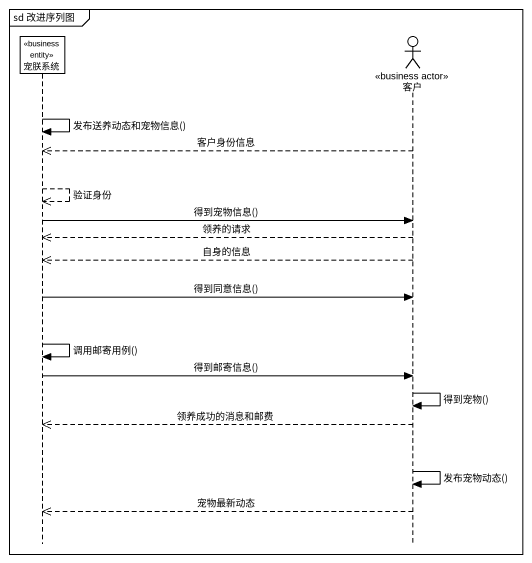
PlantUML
@startuml
mainframe sd 改进序列图
hide footbox
participant 宠朕系统 <<business entity>>
actor 客户 <<business actor>>

宠朕系统 -> 宠朕系统 : 发布送养动态和宠物信息()
客户 -->> 宠朕系统 : 客户身份信息
宠朕系统 -->> 宠朕系统 : 验证身份
宠朕系统 -> 客户 : 得到宠物信息()
客户 -->> 宠朕系统 : 领养的请求
客户 -->> 宠朕系统 : 自身的信息
宠朕系统 -> 客户 : 得到同意信息()
宠朕系统 -> 宠朕系统 : 调用邮寄用例()
宠朕系统 -> 客户 : 得到邮寄信息()
客户 -> 客户 : 得到宠物()
客户 -->> 宠朕系统 : 领养成功的消息和邮费
客户 -> 客户 : 发布宠物动态()
客户 -->> 宠朕系统 : 宠物最新动态
@enduml
